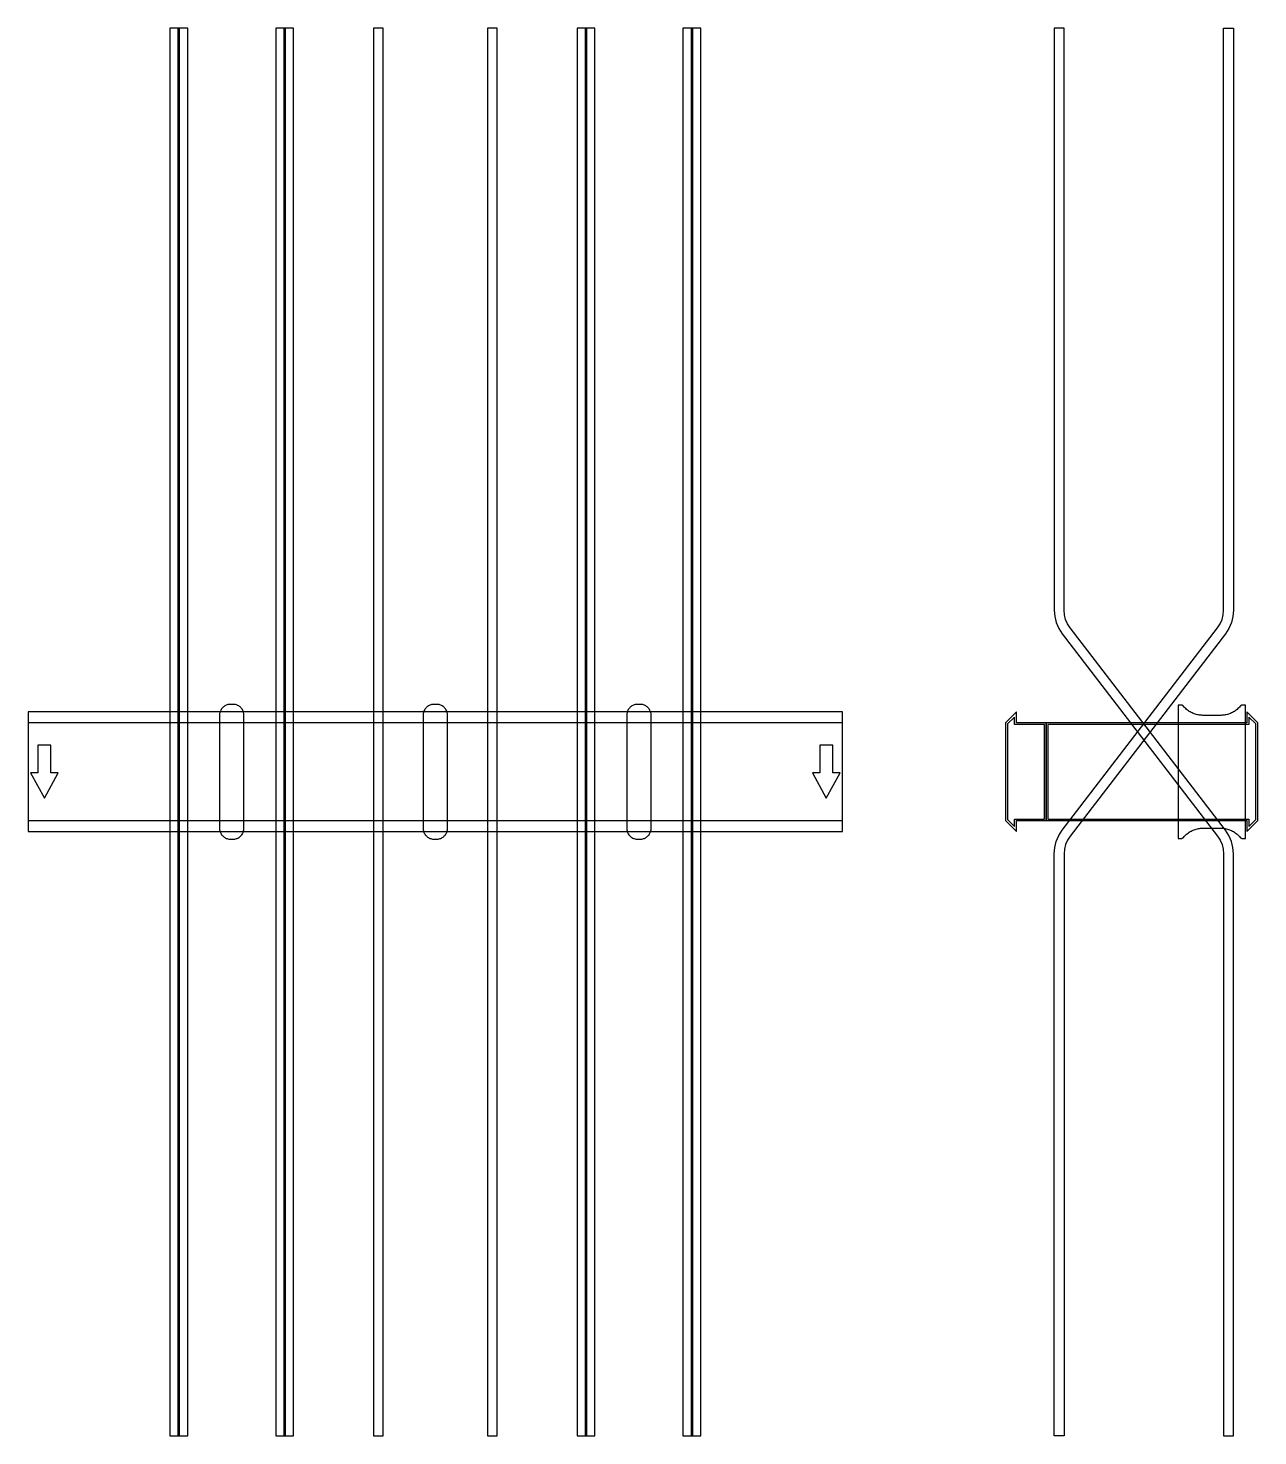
# Model space of a CAD drawing. Extents: x 0 to 1510, y -815 to 913.
import ezdxf

# ---------------------------------------------------------------- set-up
doc = ezdxf.new("R2010")
doc.units = 0
doc.layers.add('Halfen', color=7, linetype='CONTINUOUS')

msp = doc.modelspace()

# ---------------------------------------------------------------- linework, layer by layer
at = {"layer": 'Halfen', "color": 7}
for points in [[(186, -815.455), (186, 913.129), (174, 913.129), (174, -815.455)], [(196, -815.455), (196, 913.129), (184, 913.129), (184, -815.455)], [(316, -815.455), (316, 913.129), (304, 913.129), (304, -815.455)], [(326, -815.455), (326, 913.129), (314, 913.129), (314, -815.455)], [(436, -815.455), (436, 913.129), (424, 913.129), (424, -815.455)], [(576, -815.455), (576, 913.129), (564, 913.129), (564, -815.455)], [(686, -815.455), (686, 913.129), (674, 913.129), (674, -815.455)], [(696, -815.455), (696, 913.129), (684, 913.129), (684, -815.455)], [(816, -815.455), (816, 913.129), (804, 913.129), (804, -815.455)], [(826, -815.455), (826, 913.129), (814, 913.129), (814, -815.455)], [(1480, -815.455), (1480, -100.956), (1479.359, -93.137), (1477.453, -85.527), (1474.332, -78.329), (1470.081, -71.735), (1279.439, 176.714), (1276.251, 181.659), (1273.911, 187.057), (1272.481, 192.765), (1272, 198.629), (1272, 252.129), (1272, 913.129), (1260, 913.129), (1260, 252.129), (1260, 198.629), (1260.641, 190.81), (1262.547, 183.2), (1265.668, 176.002), (1269.919, 169.409), (1460.561, -79.04), (1463.749, -83.986), (1466.089, -89.384), (1467.519, -95.092), (1468, -100.956), (1468, -815.455)], [(1260, -815.455), (1260, -100.956), (1260.641, -93.137), (1262.547, -85.527), (1265.668, -78.329), (1269.919, -71.735), (1460.561, 176.714), (1463.749, 181.659), (1466.089, 187.057), (1467.519, 192.765), (1468, 198.629), (1468, 252.129), (1468, 913.129), (1480, 913.129), (1480, 252.129), (1480, 198.629), (1479.359, 190.81), (1477.453, 183.2), (1474.332, 176.002), (1470.081, 169.409), (1279.439, -79.04), (1276.251, -83.986), (1273.911, -89.384), (1272.481, -95.092), (1272, -100.956), (1272, -815.455)], [(0, -73.5), (1000, -73.5), (1000, 73.5), (0, 73.5)], [(265, -69.3), (265, -56.8), (265, 69.3), (264.958, 70.359), (264.834, 71.412), (264.627, 72.452), (264.339, 73.472), (263.972, 74.466), (263.529, 75.429), (263.011, 76.354), (262.422, 77.235), (261.765, 78.068), (261.046, 78.846), (260.268, 79.565), (259.435, 80.222), (258.554, 80.811), (257.629, 81.329), (256.666, 81.772), (255.672, 82.139), (254.652, 82.427), (253.612, 82.634), (252.559, 82.758), (251.5, 82.8), (248.5, 82.8), (247.441, 82.758), (246.388, 82.634), (245.348, 82.427), (244.328, 82.139), (243.334, 81.772), (242.371, 81.329), (241.446, 80.811), (240.565, 80.222), (239.732, 79.565), (238.954, 78.846), (238.235, 78.068), (237.578, 77.235), (236.989, 76.354), (236.471, 75.429), (236.028, 74.466), (235.661, 73.472), (235.373, 72.452), (235.166, 71.412), (235.042, 70.359), (235, 69.3), (235, -56.8), (235, -69.3), (235.042, -70.359), (235.166, -71.412), (235.373, -72.452), (235.661, -73.472), (236.028, -74.466), (236.471, -75.429), (236.989, -76.354), (237.578, -77.235), (238.235, -78.068), (238.954, -78.846), (239.732, -79.565), (240.565, -80.222), (241.446, -80.811), (242.371, -81.329), (243.334, -81.772), (244.328, -82.139), (245.348, -82.427), (246.388, -82.634), (247.441, -82.758), (248.5, -82.8), (251.5, -82.8), (252.559, -82.758), (253.612, -82.634), (254.652, -82.427), (255.672, -82.139), (256.666, -81.772), (257.629, -81.329), (258.554, -80.811), (259.435, -80.222), (260.268, -79.565), (261.046, -78.846), (261.765, -78.068), (262.422, -77.235), (263.011, -76.354), (263.529, -75.429), (263.972, -74.466), (264.339, -73.472), (264.627, -72.452), (264.834, -71.412), (264.958, -70.359), (265, -69.3)], [(515, -69.3), (515, -56.8), (515, 69.3), (514.958, 70.359), (514.834, 71.412), (514.627, 72.452), (514.339, 73.472), (513.972, 74.466), (513.529, 75.429), (513.011, 76.354), (512.422, 77.235), (511.765, 78.068), (511.046, 78.846), (510.268, 79.565), (509.435, 80.222), (508.554, 80.811), (507.629, 81.329), (506.666, 81.772), (505.672, 82.139), (504.652, 82.427), (503.612, 82.634), (502.559, 82.758), (501.5, 82.8), (498.5, 82.8), (497.441, 82.758), (496.388, 82.634), (495.348, 82.427), (494.328, 82.139), (493.334, 81.772), (492.371, 81.329), (491.446, 80.811), (490.565, 80.222), (489.732, 79.565), (488.954, 78.846), (488.235, 78.068), (487.578, 77.235), (486.989, 76.354), (486.471, 75.429), (486.028, 74.466), (485.661, 73.472), (485.373, 72.452), (485.166, 71.412), (485.042, 70.359), (485, 69.3), (485, -56.8), (485, -69.3), (485.042, -70.359), (485.166, -71.412), (485.373, -72.452), (485.661, -73.472), (486.028, -74.466), (486.471, -75.429), (486.989, -76.354), (487.578, -77.235), (488.235, -78.068), (488.954, -78.846), (489.732, -79.565), (490.565, -80.222), (491.446, -80.811), (492.371, -81.329), (493.334, -81.772), (494.328, -82.139), (495.348, -82.427), (496.388, -82.634), (497.441, -82.758), (498.5, -82.8), (501.5, -82.8), (502.559, -82.758), (503.612, -82.634), (504.652, -82.427), (505.672, -82.139), (506.666, -81.772), (507.629, -81.329), (508.554, -80.811), (509.435, -80.222), (510.268, -79.565), (511.046, -78.846), (511.765, -78.068), (512.422, -77.235), (513.011, -76.354), (513.529, -75.429), (513.972, -74.466), (514.339, -73.472), (514.627, -72.452), (514.834, -71.412), (514.958, -70.359), (515, -69.3)], [(765, -69.3), (765, -56.8), (765, 69.3), (764.958, 70.359), (764.834, 71.412), (764.627, 72.452), (764.339, 73.472), (763.972, 74.466), (763.529, 75.429), (763.011, 76.354), (762.422, 77.235), (761.765, 78.068), (761.046, 78.846), (760.268, 79.565), (759.435, 80.222), (758.554, 80.811), (757.629, 81.329), (756.666, 81.772), (755.672, 82.139), (754.652, 82.427), (753.612, 82.634), (752.559, 82.758), (751.5, 82.8), (748.5, 82.8), (747.441, 82.758), (746.388, 82.634), (745.348, 82.427), (744.328, 82.139), (743.334, 81.772), (742.371, 81.329), (741.446, 80.811), (740.565, 80.222), (739.732, 79.565), (738.954, 78.846), (738.235, 78.068), (737.578, 77.235), (736.989, 76.354), (736.471, 75.429), (736.028, 74.466), (735.661, 73.472), (735.373, 72.452), (735.166, 71.412), (735.042, 70.359), (735, 69.3), (735, -56.8), (735, -69.3), (735.042, -70.359), (735.166, -71.412), (735.373, -72.452), (735.661, -73.472), (736.028, -74.466), (736.471, -75.429), (736.989, -76.354), (737.578, -77.235), (738.235, -78.068), (738.954, -78.846), (739.732, -79.565), (740.565, -80.222), (741.446, -80.811), (742.371, -81.329), (743.334, -81.772), (744.328, -82.139), (745.348, -82.427), (746.388, -82.634), (747.441, -82.758), (748.5, -82.8), (751.5, -82.8), (752.559, -82.758), (753.612, -82.634), (754.652, -82.427), (755.672, -82.139), (756.666, -81.772), (757.629, -81.329), (758.554, -80.811), (759.435, -80.222), (760.268, -79.565), (761.046, -78.846), (761.765, -78.068), (762.422, -77.235), (763.011, -76.354), (763.529, -75.429), (763.972, -74.466), (764.339, -73.472), (764.627, -72.452), (764.834, -71.412), (764.958, -70.359), (765, -69.3)], [(1250, -60), (1250, 60), (1213.5, 60), (1213.5, 73.5), (1200, 60), (1200, -60), (1213.5, -73.5), (1213.5, -60)], [(1510, -60), (1510, 60), (1496.5, 73.5), (1496.5, 60), (1250, 60), (1250, -60), (1496.5, -60), (1496.5, -73.5)], [(1495, -81.8), (1495, 81.8), (1491, 81.8), (1490.846, 81.797), (1490.691, 81.786), (1490.538, 81.769), (1490.385, 81.746), (1490.234, 81.715), (1490.084, 81.678), (1489.936, 81.634), (1489.789, 81.584), (1489.646, 81.527), (1489.505, 81.464), (1489.366, 81.395), (1489.231, 81.32), (1489.1, 81.239), (1488.972, 81.153), (1488.848, 81.06), (1488.728, 80.963), (1488.613, 80.86), (1488.502, 80.752), (1488.397, 80.639), (1488.296, 80.522), (1487.41, 79.491), (1486.479, 78.5), (1485.505, 77.551), (1484.491, 76.646), (1483.437, 75.787), (1482.347, 74.975), (1481.222, 74.211), (1480.064, 73.499), (1478.876, 72.838), (1477.66, 72.23), (1476.418, 71.676), (1475.153, 71.178), (1473.867, 70.736), (1472.563, 70.351), (1471.243, 70.024), (1469.911, 69.756), (1468.567, 69.547), (1467.216, 69.397), (1465.859, 69.307), (1464.5, 69.277), (1442.5, 69.277), (1441.141, 69.307), (1439.784, 69.397), (1438.433, 69.547), (1437.089, 69.756), (1435.757, 70.024), (1434.437, 70.351), (1433.133, 70.736), (1431.847, 71.178), (1430.582, 71.676), (1429.34, 72.23), (1428.124, 72.838), (1426.936, 73.499), (1425.778, 74.211), (1424.653, 74.975), (1423.563, 75.787), (1422.509, 76.646), (1421.495, 77.551), (1420.521, 78.5), (1419.59, 79.491), (1418.704, 80.522), (1418.603, 80.639), (1418.498, 80.752), (1418.387, 80.86), (1418.272, 80.963), (1418.152, 81.06), (1418.028, 81.153), (1417.9, 81.239), (1417.769, 81.32), (1417.634, 81.395), (1417.495, 81.464), (1417.354, 81.527), (1417.211, 81.584), (1417.064, 81.634), (1416.916, 81.678), (1416.766, 81.715), (1416.615, 81.746), (1416.462, 81.769), (1416.309, 81.786), (1416.154, 81.797), (1416, 81.8), (1412, 81.8), (1412, -81.8), (1416, -81.8), (1416.154, -81.797), (1416.309, -81.786), (1416.462, -81.769), (1416.615, -81.746), (1416.766, -81.715), (1416.916, -81.678), (1417.064, -81.634), (1417.211, -81.584), (1417.354, -81.527), (1417.495, -81.464), (1417.634, -81.395), (1417.769, -81.32), (1417.9, -81.239), (1418.028, -81.153), (1418.152, -81.06), (1418.272, -80.963), (1418.387, -80.86), (1418.498, -80.752), (1418.603, -80.639), (1418.704, -80.522), (1419.59, -79.491), (1420.521, -78.5), (1421.495, -77.551), (1422.509, -76.646), (1423.563, -75.787), (1424.653, -74.975), (1425.778, -74.211), (1426.936, -73.499), (1428.124, -72.838), (1429.34, -72.23), (1430.582, -71.676), (1431.847, -71.178), (1433.133, -70.736), (1434.437, -70.351), (1435.757, -70.024), (1437.089, -69.756), (1438.433, -69.547), (1439.784, -69.397), (1441.141, -69.307), (1442.5, -69.277), (1464.5, -69.277), (1465.859, -69.307), (1467.216, -69.397), (1468.567, -69.547), (1469.911, -69.756), (1471.243, -70.024), (1472.563, -70.351), (1473.867, -70.736), (1475.153, -71.178), (1476.418, -71.676), (1477.66, -72.23), (1478.876, -72.838), (1480.064, -73.499), (1481.222, -74.211), (1482.347, -74.975), (1483.437, -75.787), (1484.491, -76.646), (1485.505, -77.551), (1486.479, -78.5), (1487.41, -79.491), (1488.296, -80.522), (1488.397, -80.639), (1488.502, -80.752), (1488.613, -80.86), (1488.728, -80.963), (1488.848, -81.06), (1488.972, -81.153), (1489.1, -81.239), (1489.231, -81.32), (1489.366, -81.395), (1489.505, -81.464), (1489.646, -81.527), (1489.789, -81.584), (1489.936, -81.634), (1490.084, -81.678), (1490.234, -81.715), (1490.385, -81.746), (1490.538, -81.769), (1490.691, -81.786), (1490.846, -81.797), (1491, -81.8)], [(0, -60), (1000, -60), (1000, 60), (0, 60)], [(1248, -58), (1248, 58), (1211, 58), (1211, 67.25), (1202.5, 58.75), (1202.5, -58.75), (1211, -67.25), (1211, -58)], [(1507.5, -58.75), (1507.5, 58.75), (1499, 67.25), (1499, 58), (1252, 58), (1252, -58), (1499, -58), (1499, -67.25)], [(20, -32.5), (37, -1.5), (28, -1.5), (28, 32.5), (12, 32.5), (12, -1.5), (3, -1.5)], [(980, -32.5), (997, -1.5), (988, -1.5), (988, 32.5), (972, 32.5), (972, -1.5), (963, -1.5)]]:
    msp.add_lwpolyline(points, close=True, dxfattribs=at)

doc.saveas('drawing.dxf')
